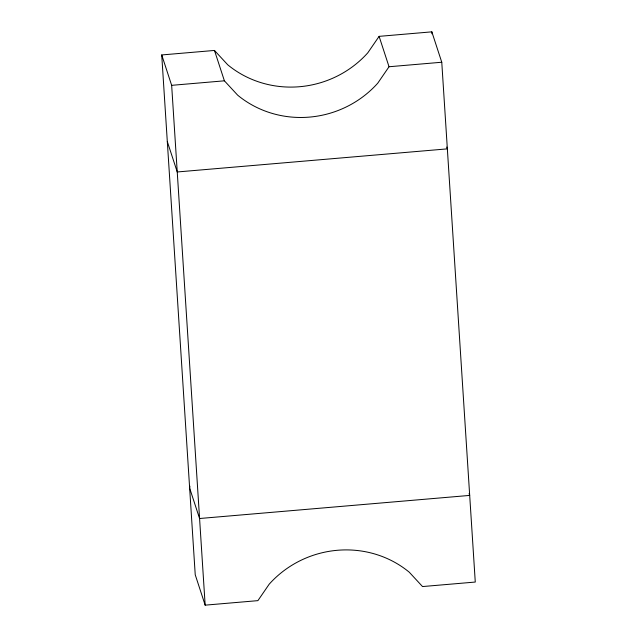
<?xml version="1.0" encoding="UTF-8"?>
<svg xmlns="http://www.w3.org/2000/svg" width="637" height="637" viewBox="0 0 637 637"><rect width="100%" height="100%" fill="white"/><g stroke="black" fill="none" stroke-linecap="round" stroke-linejoin="round"><path stroke-width="0.96" d="M189.882 486.166L189.651 488.133L199.58 518.51L469.684 495.411L469.087 493.571M379.103 36.357L367.804 52.815A99.643 95.239 -18.1 0 1 227.743 64.799L214.47 50.442L161.726 54.949L195.233 574.765L205.162 605.15L257.897 600.643L269.196 584.185A99.643 95.239 -18.1 0 1 409.257 572.201L422.53 586.558L475.274 582.051L441.767 62.235L431.838 31.85L379.103 36.357L389.032 66.742L377.741 83.2A99.643 95.239 -18.1 0 1 237.673 95.176L224.399 80.819L214.47 50.442M161.726 54.949L171.656 85.334L224.399 80.819M389.032 66.742L441.767 62.235M446.752 147.028L447.349 148.867L177.245 171.966L167.316 141.589M431.838 31.85L431.966 33.817M171.656 85.334L205.162 605.15"/></g></svg>
